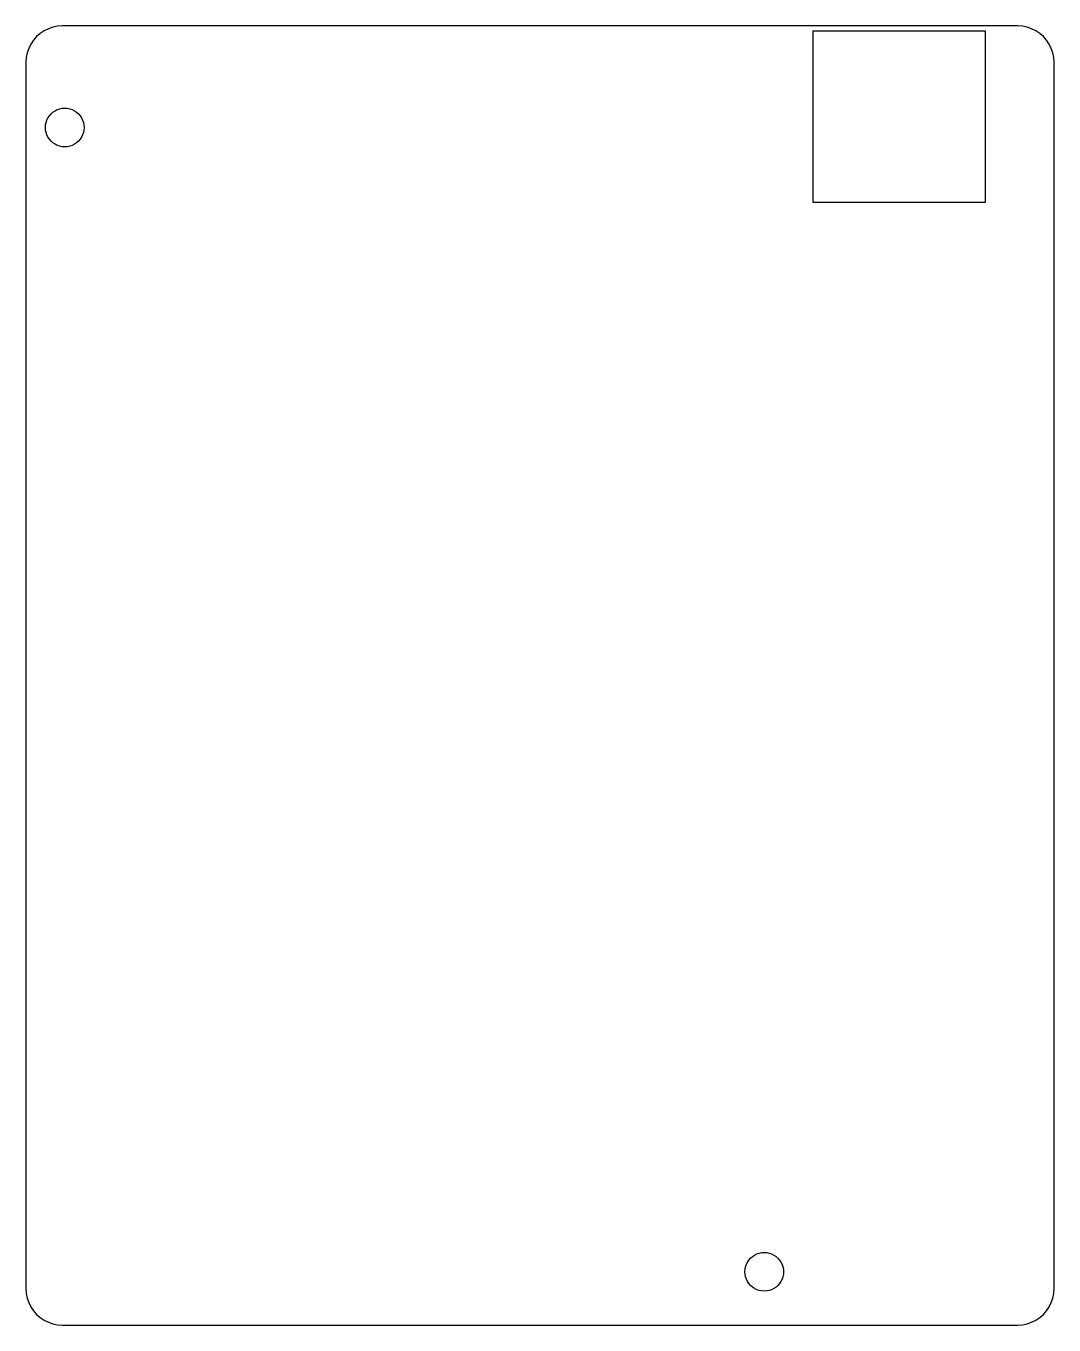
# Model space of a CAD drawing. Header units: metres. Extents: x 1.2 to 43.7, y 63.3 to 117.
import ezdxf

# ---------------------------------------------------------------- set-up
doc = ezdxf.new("R2010")
doc.units = ezdxf.units.M

msp = doc.modelspace()

# ---------------------------------------------------------------- linework, layer by layer
for p, q in [((1.63933, 116.557), (1.50996, 116.409)), ((1.78685, 116.686), (1.63933, 116.557)), ((1.95, 116.795), (1.78685, 116.686)), ((2.12596, 116.882), (1.95, 116.795)), ((2.31177, 116.945), (2.12596, 116.882)), ((2.5042, 116.983), (2.31177, 116.945)), ((2.7, 116.996), (2.5042, 116.983)), ((42.172, 116.996), (2.7, 116.996)), ((33.722, 109.696), (33.722, 116.796)), ((33.722, 116.796), (40.822, 116.796)), ((40.822, 116.796), (40.822, 109.696)), ((42.3678, 116.983), (42.172, 116.996)), ((42.5602, 116.945), (42.3678, 116.983)), ((42.746, 116.882), (42.5602, 116.945)), ((42.922, 116.795), (42.746, 116.882)), ((43.0851, 116.686), (42.922, 116.795)), ((43.2327, 116.557), (43.0851, 116.686)), ((43.362, 116.409), (43.2327, 116.557)), ((1.31418, 116.07), (1.2511, 115.884)), ((1.40096, 116.246), (1.31418, 116.07)), ((1.50996, 116.409), (1.40096, 116.246)), ((43.471, 116.246), (43.362, 116.409)), ((43.5578, 116.07), (43.471, 116.246)), ((43.6209, 115.884), (43.5578, 116.07)), ((1.21283, 115.692), (1.2, 115.496)), ((1.2, 115.496), (1.2, 64.8)), ((1.2511, 115.884), (1.21283, 115.692)), ((43.6592, 115.692), (43.6209, 115.884)), ((43.672, 115.496), (43.6592, 115.692)), ((43.672, 64.8), (43.672, 115.496)), ((2.16531, 113.287), (2.23431, 113.366)), ((2.23431, 113.366), (2.31299, 113.435)), ((2.31299, 113.435), (2.39999, 113.493)), ((2.39999, 113.493), (2.49385, 113.539)), ((2.49385, 113.539), (2.59294, 113.573)), ((2.59294, 113.573), (2.69557, 113.593)), ((2.69557, 113.593), (2.79999, 113.6)), ((2.79999, 113.6), (2.90442, 113.593)), ((2.90442, 113.593), (3.00705, 113.573)), ((3.00705, 113.573), (3.10614, 113.539)), ((3.10614, 113.539), (3.2, 113.493)), ((3.2, 113.493), (3.287, 113.435)), ((3.287, 113.435), (3.36568, 113.366)), ((3.36568, 113.366), (3.43468, 113.287)), ((1.99998, 112.8), (2.00684, 112.904)), ((2.00684, 112.696), (1.99998, 112.8)), ((2.00684, 112.904), (2.02725, 113.007)), ((2.02725, 113.007), (2.06088, 113.106)), ((2.06088, 113.106), (2.10718, 113.2)), ((2.10718, 113.2), (2.16531, 113.287)), ((3.43468, 113.287), (3.49281, 113.2)), ((3.49281, 113.2), (3.53909, 113.106)), ((3.53909, 113.106), (3.57274, 113.007)), ((3.57274, 113.007), (3.59315, 112.904)), ((3.59315, 112.904), (3.59999, 112.8)), ((3.59999, 112.8), (3.59315, 112.696)), ((2.02725, 112.593), (2.00684, 112.696)), ((2.06088, 112.494), (2.02725, 112.593)), ((2.10718, 112.4), (2.06088, 112.494)), ((2.16531, 112.313), (2.10718, 112.4)), ((2.23431, 112.234), (2.16531, 112.313)), ((2.31299, 112.165), (2.23431, 112.234)), ((3.36568, 112.234), (3.287, 112.165)), ((3.43468, 112.313), (3.36568, 112.234)), ((3.49281, 112.4), (3.43468, 112.313)), ((3.53909, 112.494), (3.49281, 112.4)), ((3.57274, 112.593), (3.53909, 112.494)), ((3.59315, 112.696), (3.57274, 112.593)), ((2.39999, 112.107), (2.31299, 112.165)), ((2.49385, 112.061), (2.39999, 112.107)), ((2.59294, 112.027), (2.49385, 112.061)), ((2.69557, 112.007), (2.59294, 112.027)), ((2.79999, 112), (2.69557, 112.007)), ((2.90442, 112.007), (2.79999, 112)), ((3.00705, 112.027), (2.90442, 112.007)), ((3.10614, 112.061), (3.00705, 112.027)), ((3.2, 112.107), (3.10614, 112.061)), ((3.287, 112.165), (3.2, 112.107)), ((40.822, 109.696), (33.722, 109.696)), ((31.0653, 65.987), (31.1343, 66.0657)), ((31.1343, 66.0657), (31.213, 66.1347)), ((31.213, 66.1347), (31.3, 66.1928)), ((31.3, 66.1928), (31.3938, 66.2391)), ((31.3938, 66.2391), (31.4929, 66.2727)), ((31.4929, 66.2727), (31.5956, 66.2932)), ((31.5956, 66.2932), (31.7, 66.3)), ((31.7, 66.3), (31.8044, 66.2932)), ((31.8044, 66.2932), (31.907, 66.2727)), ((31.907, 66.2727), (32.0061, 66.2391)), ((32.0061, 66.2391), (32.1, 66.1928)), ((32.1, 66.1928), (32.187, 66.1347)), ((32.187, 66.1347), (32.2657, 66.0657)), ((32.2657, 66.0657), (32.3347, 65.987)), ((30.9, 65.5), (30.9068, 65.6044)), ((30.9068, 65.6044), (30.9272, 65.707)), ((30.9272, 65.707), (30.9609, 65.8061)), ((30.9609, 65.8061), (31.0072, 65.9)), ((31.0072, 65.9), (31.0653, 65.987)), ((32.3347, 65.987), (32.3928, 65.9)), ((32.3928, 65.9), (32.4391, 65.8061)), ((32.4391, 65.8061), (32.4727, 65.707)), ((32.4727, 65.707), (32.4931, 65.6044)), ((32.4931, 65.6044), (32.5, 65.5)), ((30.9068, 65.3956), (30.9, 65.5)), ((30.9272, 65.2929), (30.9068, 65.3956)), ((30.9609, 65.1938), (30.9272, 65.2929)), ((31.0072, 65.1), (30.9609, 65.1938)), ((31.0653, 65.013), (31.0072, 65.1)), ((31.1343, 64.9343), (31.0653, 65.013)), ((32.3347, 65.013), (32.2657, 64.9343)), ((32.3928, 65.1), (32.3347, 65.013)), ((32.4391, 65.1938), (32.3928, 65.1)), ((32.4727, 65.2929), (32.4391, 65.1938)), ((32.4931, 65.3956), (32.4727, 65.2929)), ((32.5, 65.5), (32.4931, 65.3956)), ((1.2, 64.8), (1.21283, 64.6042)), ((1.21283, 64.6042), (1.2511, 64.4118)), ((31.213, 64.8653), (31.1343, 64.9343)), ((31.3, 64.8072), (31.213, 64.8653)), ((31.3938, 64.7609), (31.3, 64.8072)), ((31.4929, 64.7272), (31.3938, 64.7609)), ((31.5956, 64.7068), (31.4929, 64.7272)), ((31.7, 64.7), (31.5956, 64.7068)), ((31.8044, 64.7068), (31.7, 64.7)), ((31.907, 64.7272), (31.8044, 64.7068)), ((32.0061, 64.7609), (31.907, 64.7272)), ((32.1, 64.8072), (32.0061, 64.7609)), ((32.187, 64.8653), (32.1, 64.8072)), ((32.2657, 64.9343), (32.187, 64.8653)), ((43.6209, 64.4118), (43.6592, 64.6042)), ((43.6592, 64.6042), (43.672, 64.8)), ((1.2511, 64.4118), (1.31418, 64.226)), ((1.31418, 64.226), (1.40096, 64.05)), ((1.40096, 64.05), (1.50996, 63.8869)), ((43.362, 63.8869), (43.471, 64.05)), ((43.471, 64.05), (43.5578, 64.226)), ((43.5578, 64.226), (43.6209, 64.4118)), ((1.50996, 63.8869), (1.63933, 63.7393)), ((1.63933, 63.7393), (1.78685, 63.61)), ((1.78685, 63.61), (1.95, 63.501)), ((1.95, 63.501), (2.12596, 63.4142)), ((2.12596, 63.4142), (2.31177, 63.3511)), ((42.5602, 63.3511), (42.746, 63.4142)), ((42.746, 63.4142), (42.922, 63.501)), ((42.922, 63.501), (43.0851, 63.61)), ((43.0851, 63.61), (43.2327, 63.7393)), ((43.2327, 63.7393), (43.362, 63.8869)), ((2.31177, 63.3511), (2.5042, 63.3128)), ((2.5042, 63.3128), (2.7, 63.3)), ((2.7, 63.3), (42.172, 63.3)), ((42.172, 63.3), (42.3678, 63.3128)), ((42.3678, 63.3128), (42.5602, 63.3511))]:
    msp.add_line(p, q)

doc.saveas('drawing.dxf')
